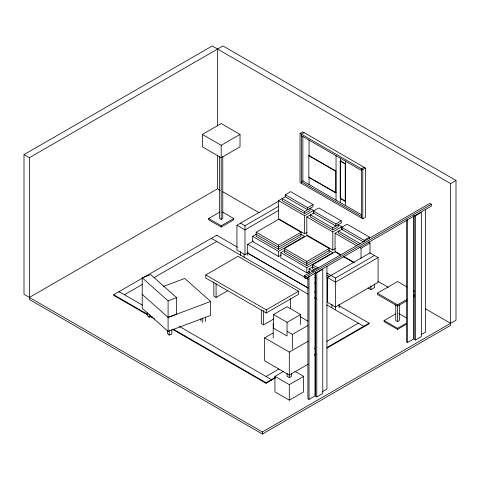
<?xml version="1.0" encoding="UTF-8"?>
<svg xmlns="http://www.w3.org/2000/svg" width="480" height="480" viewBox="0 0 480 480"><rect width="100%" height="100%" fill="white"/><g stroke="black" fill="none" stroke-linecap="round" stroke-linejoin="round"><path stroke-width="0.72" d="M24 154.626L212.214 45.96L450.618 183.6L456 180.492L456 320.208L262.404 431.982L24 294.342L24 154.626L29.37 157.728L222.972 45.954L456 180.492M202.38 134.43L221.208 123.558L240.024 134.424L240.024 146.844L221.196 157.716L202.38 146.85L202.38 134.43L221.196 145.296L221.208 219.432L222.78 218.526L222.78 156.558M221.196 145.296L240.024 134.424M300.042 133.404L302.73 131.856L365.472 168.078L365.472 217.236L362.784 218.784L300.042 182.562L300.042 133.404L362.784 169.626L365.472 168.078M304.074 132.63L301.386 134.178L301.386 183.336M29.37 297.444L217.59 188.778L220.182 190.278M308.832 155.712L335.808 171.288L335.808 192.918L308.832 177.342L308.832 155.712L309.786 155.16M222.462 212.004L233.748 218.526L233.748 219.81L221.208 227.052L208.662 219.81L208.662 218.526L219.954 212.004M208.662 218.526L221.208 225.768L233.748 218.526M303 180.858L301.386 181.788L361.446 216.462M340.2 161.034L345.222 163.932L345.222 201.3L340.2 198.402L340.2 161.034L341.16 160.482M285.27 194.736L307.668 207.666L307.668 209.73L285.27 196.8L285.27 194.736L290.64 191.634L313.044 204.564L313.044 206.628L304.584 211.518L304.584 213.588L309.972 210.48L309.972 208.41M147.39 314.808L113.676 295.344L113.676 294.726L216.744 235.218L237.492 247.194M307.146 232.284L304.584 233.766L278.586 218.754L278.586 200.646L285.762 196.506M248.208 252.852L244.986 254.718L236.928 250.062L236.928 225.228L278.862 201.018M124.428 294.732L142.506 284.292M154.128 277.584L216.756 241.428M240.51 223.158L244.986 225.738L278.862 206.184M278.526 210.516L244.986 229.878L236.928 225.228M364.128 167.304L361.446 168.852L361.446 218.01M256.188 232.224L278.598 219.288L301.002 232.218L301.002 236.358L278.598 249.294L256.188 236.352L256.188 232.224L278.586 245.16L278.598 249.294M281.136 255.072L278.598 256.536L252.6 241.524L252.6 236.352L256.404 234.156M307.668 207.666L313.044 204.564M247.674 255.24L247.674 244.374L253.464 241.026M278.586 200.646L304.584 215.658L313.554 210.48L313.554 213.378M205.77 274.938L238.044 256.308L298.542 291.234L298.542 294.336L266.274 312.966L205.77 278.04L205.77 274.938L266.274 309.864L298.542 291.234M335.376 248.58L332.814 250.062L306.816 235.05L306.816 216.948L313.992 212.802M278.586 245.16L301.002 232.218M301.002 234.282L278.586 247.224L256.188 234.282M252.6 236.352L278.598 251.364L304.584 236.358L300.78 234.162M284.418 248.526L306.828 235.584L329.232 248.52L329.232 252.66L306.828 265.59L284.418 252.654L284.418 248.526L306.816 261.456L306.828 265.59M309.366 271.368L306.828 272.832L280.83 257.826L280.83 252.654L284.634 250.458M341.274 220.866L318.87 207.93L313.5 211.032L335.898 223.968L341.274 220.866L341.274 222.924L332.814 227.814L332.814 229.884L338.202 226.776L338.202 224.706M213.828 281.748L213.828 296.148L216.072 297.444L227.598 290.79M306.816 216.948L332.814 231.954L341.784 226.776L341.784 229.674M363.498 241.962L341.73 229.392L341.73 227.328L347.1 224.226L369.516 237.168L369.516 238.542M340.764 254.652L335.058 251.358L335.058 233.25L342.234 229.11M306.816 261.456L329.232 248.52M329.232 250.584L306.816 263.52L284.418 250.584M280.83 252.654L306.828 267.66L332.814 252.66L329.01 250.464M314.574 270.066L312.654 268.956L312.648 264.822L335.058 251.88L340.824 255.21M309.072 273.39L309.072 268.956L312.876 266.76M341.73 227.328L364.14 240.27L369.516 237.168M304.314 275.838L429.798 203.388L431.358 204.288L431.358 206.1L305.874 278.55L304.314 277.65L304.314 275.838L305.874 276.738L431.358 204.288M414.246 215.202L415.374 215.856L421.35 212.406L421.35 336.6L415.374 340.05L414.246 339.402L414.246 215.952M359.142 247.158L361.044 248.256L370.014 243.078L370.014 253.218M326.736 272.958L335.514 278.004L374.502 255.498M300.612 314.526L287.058 322.35L287.058 336.006L273.498 328.182L273.498 314.526L287.058 306.696L300.612 314.526L300.612 324.588M378.084 257.568L370.014 252.906L327.444 277.488L327.444 302.322L335.514 306.978L378.084 282.402L378.084 257.568L335.514 282.144L326.736 277.086M261.33 309.894L261.33 323.574L263.574 324.87L273.822 318.954M308.106 364.206L289.296 375.066L264.654 360.834L264.654 337.86L273.084 332.994M287.304 331.458L292.428 334.416L307.812 325.536M367.914 287.928L370.902 289.65L374.49 287.58L374.49 283.884M407.004 300.642L397.548 306.102L377.382 294.456L377.382 293.166L397.548 281.52L407.004 286.98M264.654 337.86L289.296 352.086L308.106 341.232M266.046 376.488L278.958 369.036M314.466 348.534L315.756 347.79M326.736 341.454L358.368 323.184M377.382 293.166L397.548 304.812L407.004 299.352M413.31 295.716L414.57 294.984M294.9 371.316L303.63 376.362L303.63 391.884L289.29 400.164L274.944 391.884L274.944 376.362L283.674 371.316M413.31 297L414.57 296.274M173.322 329.166L266.046 382.692L275.292 377.358M314.676 354.618L315.966 353.874M326.94 347.538L369.114 323.184L369.114 323.802L326.94 348.156M172.674 329.406L266.046 383.31L275.292 377.976M314.676 355.236L315.966 354.492M406.512 324.204L397.548 329.376L384.108 321.618L384.108 320.58L395.628 313.926M287.058 373.38L287.058 376.362L289.296 377.652L291.54 376.362L291.54 373.38M395.748 304.908L395.748 320.586L397.548 321.624L399.348 320.586L399.348 304.908M274.944 376.362L289.29 384.642L303.63 376.362M384.108 320.58L397.548 328.338L406.512 323.166M307.896 277.536L307.896 398.736L309.012 399.378L314.988 395.928L314.988 273.228M322.164 391.788L326.94 389.028L326.94 266.328M406.482 219.864L406.482 341.82L407.598 342.462L413.574 339.012L413.574 215.562M421.344 334.524L425.526 332.112L425.526 209.412M316.788 396.966L322.764 393.516L322.764 269.322L316.788 272.772L316.788 396.966L315.66 396.318L315.66 272.124M29.37 157.728L29.37 299.508L262.404 434.046L450.618 325.38L450.618 183.6M167.49 330.546L167.49 333.54L169.224 335.076L171.864 334.074L171.864 329.592M163.122 286.554L184.728 278.454L210.63 301.464L210.63 315.438L168.096 331.374L142.212 308.358L142.212 277.83L150.714 274.638L176.61 297.66L176.61 314.22L168.096 317.406L142.212 294.39M147.48 312.75L147.48 315.738L149.202 317.274L151.188 316.53M168.096 317.406L210.63 301.464M142.212 277.83L168.096 300.84L176.61 297.66M301.386 135.732L361.446 170.406M340.428 160.914L345.45 163.812M336.036 171.156L309.06 155.58L309.06 139.938M309.06 177.216L312.27 179.07M313.554 179.808L320.622 183.888M321.906 184.632L336.036 192.786M341.058 198.63L345.45 201.168M361.626 214.86L302.868 180.93L302.868 136.362M309.75 208.284L313.554 210.48M337.98 224.58L341.784 226.776M368.112 241.98L370.014 243.078M313.5 213.096L335.898 226.026L335.898 223.968M304.584 211.518L282.174 198.576L282.174 200.646L304.584 213.588M332.814 227.814L310.404 214.878L310.404 216.948L332.814 229.884M360.402 243.744L338.64 231.18L338.64 233.25L358.482 244.704M335.058 233.25L356.61 245.694M413.31 290.622L414.57 291.348M343.932 256.482L354.072 262.332M343.38 256.686L354.27 262.974M222.78 191.778L259.128 212.766M377.916 281.346L388.302 287.34M425.298 308.7L450.618 323.316M398.832 313.554L406.512 317.988M312.648 264.822L318.408 268.152M312.648 266.886L316.494 269.106M326.736 275.022L329.934 276.87M309.072 268.956L313.506 271.518M221.208 219.432L219.636 218.526L219.636 156.558M314.778 277.422L316.044 278.154M247.674 244.374L304.806 277.356M306.108 278.106L308.052 279.234M314.544 282.978L315.846 283.728M247.866 253.188L308.166 288M338.64 305.592L369.114 323.184M247.674 253.164L308.052 288.024M314.544 291.774L315.846 292.524M307.98 294.096L211.374 238.32L211.374 238.938M314.4 297.798L316.338 298.92M326.682 304.896L363.744 326.286L363.744 326.904M300.12 316.656L307.812 321.096M273.498 314.526L287.058 322.35M142.536 305.184L119.046 291.624L119.046 292.242M179.394 326.466L271.416 379.59L271.416 380.208M113.676 294.726L147.39 314.19M150.63 316.062L152.574 317.184M150.63 316.68L154.524 318.924M415.374 215.856L415.374 340.05M407.598 219.762L407.598 342.462M397.548 304.812L397.548 321.624M397.548 328.338L397.548 329.376M370.902 285.954L370.902 289.65M364.14 240.27L364.14 241.644M362.784 169.626L362.784 218.784M361.044 248.256L361.044 258.396M345.45 160.914L345.45 205.518M340.428 158.016L340.428 202.62M339.09 304.32L339.09 308.022M336.036 155.514L336.036 200.082M335.514 278.004L335.502 309.348M332.814 231.954L332.814 250.062M331.914 304.32L331.914 307.278M309.06 177.078L309.06 184.506M309.012 275.934L309.012 399.378M306.828 267.66L306.828 272.832M305.874 276.738L305.874 278.55M304.584 215.658L304.584 233.766M292.428 334.416L292.428 349.056M290.472 298.542L290.472 308.622M289.296 352.086L289.296 377.652M289.29 384.642L289.29 400.164M278.598 251.364L278.598 256.536M273.204 323.316L273.204 337.956M266.274 309.864L266.274 312.966M266.046 382.692L266.046 383.31M263.574 310.47L263.574 324.87M262.404 431.982L262.404 434.046M244.986 225.738L244.986 254.718M244.086 254.352L244.086 257.31M240.498 251.544L240.498 255.24M221.208 225.768L221.208 227.052M217.59 49.062L217.59 126.018M217.59 155.16L217.59 188.778M216.744 235.218L216.744 235.836M216.072 283.764L216.072 297.444M205.362 317.034L205.362 321.516M202.698 318.03L202.698 322.518M200.982 318.744L200.982 320.988M169.224 330.588L169.224 335.076M168.096 300.84L168.096 331.374M149.202 314.28L149.202 317.274"/></g></svg>
